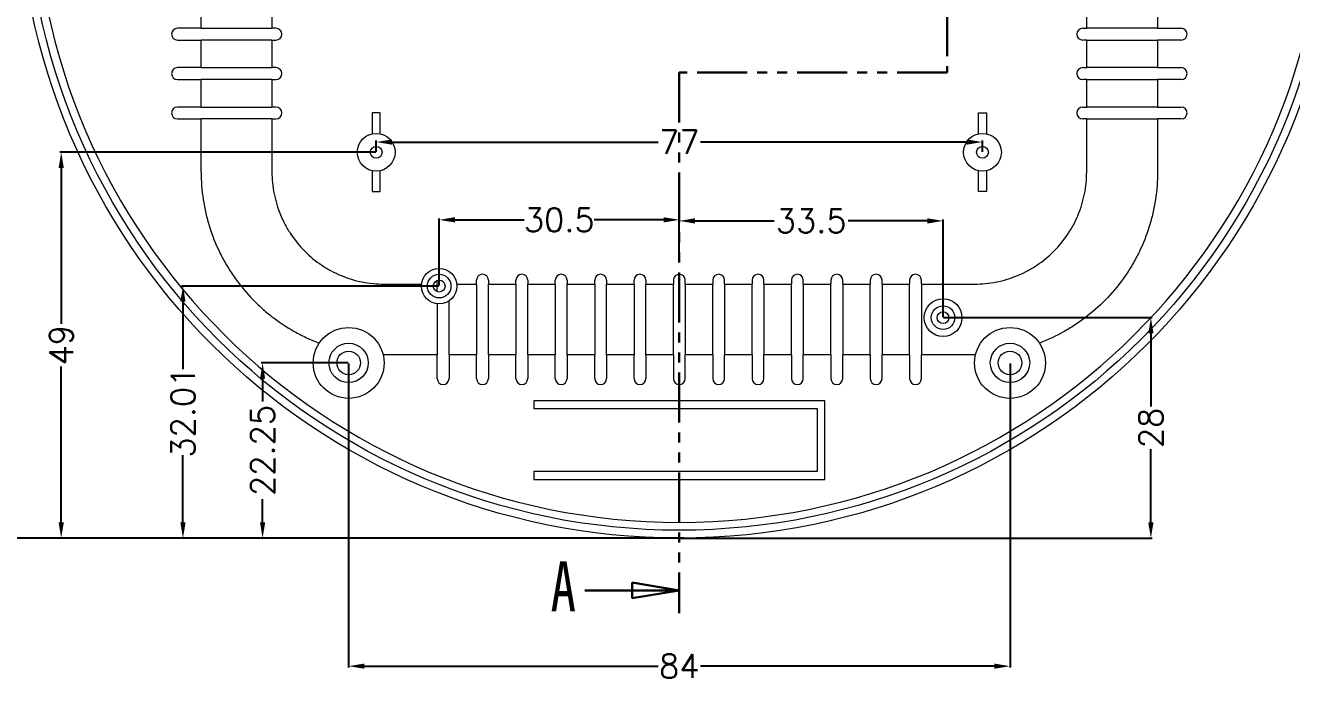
# Model space of a CAD drawing. Header units: inches. Extents: x 2104 to 4359, y 410 to 823.
# Drawn here: x 2922.8 to 3083.6, y 592.7 to 676.1 of the extents above; entities that cross this region are included whole.
import ezdxf

# ---------------------------------------------------------------- set-up
doc = ezdxf.new("R2010")
doc.units = ezdxf.units.IN
doc.linetypes.add('PHANTOM', pattern=[12.7, 6.35, -1.27, 1.27, -1.27, 1.27, -1.27])
doc.styles.add('SLDTEXTSTYLE0', font='TXT', dxfattribs={"width": 0.75})
doc.styles.get("Standard").update_dxf_attribs({"font": 'txt', "bigfont": 'gbcbig.shx'})
doc.dimstyles.new('3', dxfattribs={"dimtxt": 3, "dimasz": 2, "dimexe": 0.18, "dimexo": 0.0625, "dimgap": 0.2, "dimtad": 0, "dimzin": 12, "dimdsep": 46, "dimtxsty": 'Standard', "dimcen": 1, "dimclrd": 3, "dimclre": 3, "dimadec": 0, "dimazin": 0, "dimtfac": 1, "dimtofl": 0, "dimtmove": 0, "dimatfit": 3, "dimfxl": 1, "dimtolj": 1, "dimtzin": 0, "dimarcsym": 0})

# ---------------------------------------------------------------- blocks, each defined once
blk = doc.blocks.new('_CLOSED')
at = {"color": 0, "linetype": 'ByBlock', "lineweight": -2}
for p, q in [((-1, 0.166667), (0, 0)), ((-1, 0.166667), (-1, -0.166667)), ((0, 0), (-1, -0.166667)), ((0, 0), (-1, 0))]:
    blk.add_line(p, q, dxfattribs=at)
blk = doc.blocks.new('*D176')
at = {"color": 3, "lineweight": -2}
for p, q in [((2967.37, 660.02), (2967.37, 661.44)), ((2969.37, 661.26), (3003.17, 661.26)), ((3042.37, 661.26), (3008.57, 661.26)), ((3044.37, 660.02), (3044.37, 661.44))]:
    blk.add_line(p, q, dxfattribs=at)
at = {"color": 3}
for points in [[(2969.37, 661.59), (2969.37, 660.93), (2967.37, 661.26)], [(3042.37, 661.59), (3042.37, 660.93), (3044.37, 661.26)]]:
    blk.add_solid(points, dxfattribs=at)
at = {"layer": 'Defpoints', "color": 0}
for p in [(3044.37, 661.26), (2967.37, 659.96), (3044.37, 659.96)]:
    blk.add_point(p, dxfattribs=at)
at = {"color": 0, "insert": (3005.87, 661.26), "char_height": 3, "attachment_point": 5}
blk.add_mtext('\\A1;77', dxfattribs=at)
blk = doc.blocks.new('*D178')
at = {"color": 3, "lineweight": -2}
for p, q in [((2975.37, 643.03), (2975.37, 651.56)), ((3005.87, 648.46), (3005.87, 651.56)), ((2977.37, 651.38), (2986.17, 651.38)), ((3003.87, 651.38), (2995.07, 651.38))]:
    blk.add_line(p, q, dxfattribs=at)
at = {"color": 3}
for points in [[(2977.37, 651.72), (2977.37, 651.05), (2975.37, 651.38)], [(3003.87, 651.72), (3003.87, 651.05), (3005.87, 651.38)]]:
    blk.add_solid(points, dxfattribs=at)
at = {"layer": 'Defpoints', "color": 0}
for p in [(3005.87, 651.38), (3005.87, 648.4), (2975.37, 642.97)]:
    blk.add_point(p, dxfattribs=at)
at = {"color": 0, "insert": (2990.62, 651.38), "char_height": 3, "attachment_point": 5}
blk.add_mtext('\\A1;30.5', dxfattribs=at)
blk = doc.blocks.new('*D179')
at = {"color": 3, "lineweight": -2}
for p, q in [((3005.87, 646.34), (3005.87, 651.43)), ((3039.37, 639.02), (3039.37, 651.43)), ((3007.87, 651.25), (3017.92, 651.25)), ((3037.37, 651.25), (3027.32, 651.25))]:
    blk.add_line(p, q, dxfattribs=at)
at = {"color": 3}
for points in [[(3007.87, 651.58), (3007.87, 650.91), (3005.87, 651.25)], [(3037.37, 651.58), (3037.37, 650.91), (3039.37, 651.25)]]:
    blk.add_solid(points, dxfattribs=at)
at = {"layer": 'Defpoints', "color": 0}
for p in [(3005.87, 651.25), (3005.87, 646.28), (3039.37, 638.96)]:
    blk.add_point(p, dxfattribs=at)
at = {"color": 0, "insert": (3022.62, 651.25), "char_height": 3, "attachment_point": 5}
blk.add_mtext('\\A1;33.5', dxfattribs=at)
blk = doc.blocks.new('*D181')
at = {"color": 3, "lineweight": -2}
for p, q in [((3039.43, 638.96), (3065.94, 638.96)), ((3065.76, 636.96), (3065.76, 627.66)), ((3065.76, 612.96), (3065.76, 622.26)), ((3005.93, 610.96), (3065.94, 610.96))]:
    blk.add_line(p, q, dxfattribs=at)
at = {"color": 3}
for points in [[(3065.43, 636.96), (3066.1, 636.96), (3065.76, 638.96)], [(3065.43, 612.96), (3066.1, 612.96), (3065.76, 610.96)]]:
    blk.add_solid(points, dxfattribs=at)
at = {"layer": 'Defpoints', "color": 0}
for p in [(3039.37, 638.96), (3065.76, 638.96), (3005.87, 610.96)]:
    blk.add_point(p, dxfattribs=at)
at = {"color": 0, "insert": (3065.76, 624.96), "char_height": 3, "attachment_point": 5, "rotation": 90}
blk.add_mtext('\\A1;28', dxfattribs=at)
blk = doc.blocks.new('*D182')
at = {"color": 3, "lineweight": -2}
for p, q in [((2975.31, 642.97), (2942.65, 642.97)), ((2942.83, 640.97), (2942.83, 632.41)), ((2942.83, 612.96), (2942.83, 621.51)), ((3005.81, 610.96), (2942.65, 610.96))]:
    blk.add_line(p, q, dxfattribs=at)
at = {"color": 3}
for points in [[(2942.49, 640.97), (2943.16, 640.97), (2942.83, 642.97)], [(2942.49, 612.96), (2943.16, 612.96), (2942.83, 610.96)]]:
    blk.add_solid(points, dxfattribs=at)
at = {"layer": 'Defpoints', "color": 0}
for p in [(2942.83, 642.97), (2975.37, 642.97), (3005.87, 610.96)]:
    blk.add_point(p, dxfattribs=at)
at = {"color": 0, "insert": (2942.83, 626.96), "char_height": 3, "attachment_point": 5, "rotation": 90}
blk.add_mtext('\\A1;32.01', dxfattribs=at)
blk = doc.blocks.new('*D183')
at = {"color": 3, "lineweight": -2}
for p, q in [((2967.31, 659.96), (2927.18, 659.96)), ((2927.36, 657.96), (2927.36, 638.16)), ((2927.36, 612.96), (2927.36, 632.76)), ((3005.81, 610.96), (2927.18, 610.96))]:
    blk.add_line(p, q, dxfattribs=at)
at = {"color": 3}
for points in [[(2927.03, 657.96), (2927.7, 657.96), (2927.36, 659.96)], [(2927.03, 612.96), (2927.7, 612.96), (2927.36, 610.96)]]:
    blk.add_solid(points, dxfattribs=at)
at = {"layer": 'Defpoints', "color": 0}
for p in [(2927.36, 659.96), (2967.37, 659.96), (3005.87, 610.96)]:
    blk.add_point(p, dxfattribs=at)
at = {"color": 0, "insert": (2927.36, 635.46), "char_height": 3, "attachment_point": 5, "rotation": 90}
blk.add_mtext('\\A1;49', dxfattribs=at)
blk = doc.blocks.new('*D184')
at = {"color": 3, "lineweight": -2}
for p, q in [((2974.31, 725.96), (2913.19, 725.96)), ((2913.37, 723.96), (2913.37, 671.66)), ((2913.37, 612.96), (2913.37, 665.26)), ((3005.81, 610.96), (2913.19, 610.96))]:
    blk.add_line(p, q, dxfattribs=at)
at = {"color": 3}
for points in [[(2913.04, 723.96), (2913.7, 723.96), (2913.37, 725.96)], [(2913.04, 612.96), (2913.7, 612.96), (2913.37, 610.96)]]:
    blk.add_solid(points, dxfattribs=at)
at = {"layer": 'Defpoints', "color": 0}
for p in [(2913.37, 725.96), (2974.37, 725.96), (3005.87, 610.96)]:
    blk.add_point(p, dxfattribs=at)
at = {"color": 0, "insert": (2913.37, 668.46), "char_height": 3, "attachment_point": 5, "rotation": 90}
blk.add_mtext('\\A1;115', dxfattribs=at)
blk = doc.blocks.new('*D185')
at = {"color": 3, "lineweight": -2}
for p, q in [((2959.31, 732.96), (2904.24, 732.96)), ((2904.42, 730.96), (2904.42, 675.66)), ((2904.42, 612.96), (2904.42, 668.26)), ((3005.81, 610.96), (2904.24, 610.96))]:
    blk.add_line(p, q, dxfattribs=at)
at = {"color": 3}
for points in [[(2904.08, 730.96), (2904.75, 730.96), (2904.42, 732.96)], [(2904.08, 612.96), (2904.75, 612.96), (2904.42, 610.96)]]:
    blk.add_solid(points, dxfattribs=at)
at = {"layer": 'Defpoints', "color": 0}
for p in [(2904.42, 732.96), (2959.37, 732.96), (3005.87, 610.96)]:
    blk.add_point(p, dxfattribs=at)
at = {"color": 0, "insert": (2904.42, 671.96), "char_height": 3, "attachment_point": 5, "rotation": 90}
blk.add_mtext('\\A1;122', dxfattribs=at)
blk = doc.blocks.new('*D186')
at = {"color": 3, "lineweight": -2}
for p, q in [((2963.81, 756.71), (2891.62, 756.71)), ((2891.8, 754.71), (2891.8, 691.04)), ((2891.8, 612.96), (2891.8, 676.64)), ((3005.81, 610.96), (2891.62, 610.96))]:
    blk.add_line(p, q, dxfattribs=at)
at = {"color": 3}
for points in [[(2891.46, 754.71), (2892.13, 754.71), (2891.8, 756.71)], [(2891.46, 612.96), (2892.13, 612.96), (2891.8, 610.96)]]:
    blk.add_solid(points, dxfattribs=at)
at = {"layer": 'Defpoints', "color": 0}
for p in [(2963.87, 756.71), (2891.8, 610.96), (3005.87, 610.96)]:
    blk.add_point(p, dxfattribs=at)
at = {"color": 0, "insert": (2891.8, 683.84), "char_height": 3, "attachment_point": 5, "rotation": 90}
blk.add_mtext('\\A1;145.75', dxfattribs=at)
blk = doc.blocks.new('*D187')
at = {"color": 3, "lineweight": -2}
for p, q in [((2963.81, 633.21), (2952.76, 633.21)), ((2952.94, 631.21), (2952.94, 628.29)), ((2952.94, 612.96), (2952.94, 615.89)), ((3006.43, 610.96), (2952.76, 610.96))]:
    blk.add_line(p, q, dxfattribs=at)
at = {"color": 3}
for points in [[(2952.61, 631.21), (2953.27, 631.21), (2952.94, 633.21)], [(2952.61, 612.96), (2953.27, 612.96), (2952.94, 610.96)]]:
    blk.add_solid(points, dxfattribs=at)
at = {"layer": 'Defpoints', "color": 0}
for p in [(2952.94, 633.21), (2963.87, 633.21), (3006.49, 610.96)]:
    blk.add_point(p, dxfattribs=at)
at = {"color": 0, "insert": (2952.94, 622.09), "char_height": 3, "attachment_point": 5, "rotation": 90}
blk.add_mtext('\\A1;22.25', dxfattribs=at)
blk = doc.blocks.new('*D188')
at = {"color": 3, "lineweight": -2}
for p, q in [((2963.87, 633.15), (2963.87, 594.52)), ((3047.87, 633.15), (3047.87, 594.52)), ((2965.87, 594.7), (3003.17, 594.7)), ((3045.87, 594.7), (3008.57, 594.7))]:
    blk.add_line(p, q, dxfattribs=at)
at = {"color": 3}
for points in [[(2965.87, 595.03), (2965.87, 594.36), (2963.87, 594.7)], [(3045.87, 595.03), (3045.87, 594.36), (3047.87, 594.7)]]:
    blk.add_solid(points, dxfattribs=at)
at = {"layer": 'Defpoints', "color": 0}
for p in [(2963.87, 633.21), (3047.87, 633.21), (3047.87, 594.7)]:
    blk.add_point(p, dxfattribs=at)
at = {"color": 0, "insert": (3005.87, 594.7), "char_height": 3, "attachment_point": 5}
blk.add_mtext('\\A1;84', dxfattribs=at)

msp = doc.modelspace()

# ---------------------------------------------------------------- linework, layer by layer
at = {"color": 1, "linetype": 'PHANTOM', "lineweight": 30}
for p, q in [((3039.87, 716.608), (3039.87, 670.11)), ((3039.87, 670.11), (3005.87, 670.11)), ((3005.87, 670.11), (3005.87, 601.426))]:
    msp.add_line(p, q, dxfattribs=at)
at = {"color": 7, "linetype": 'Continuous', "lineweight": 15}
for p, q in [((2945.13, 675.71), (2945.13, 679.21)), ((2954.13, 679.21), (2954.13, 675.71)), ((3057.609, 675.71), (3057.609, 679.21)), ((3066.609, 679.21), (3066.609, 675.71)), ((2945.13, 675.71), (2942.13, 675.71)), ((2945.13, 675.71), (2954.13, 675.71)), ((2954.63, 675.71), (2954.13, 675.71)), ((3057.109, 675.71), (3057.609, 675.71)), ((3066.609, 675.71), (3057.609, 675.71)), ((3066.609, 675.71), (3069.609, 675.71)), ((2942.13, 674.21), (2945.13, 674.21)), ((2954.13, 674.21), (2945.13, 674.21)), ((2945.13, 670.71), (2945.13, 674.21)), ((2954.13, 674.21), (2954.13, 670.71)), ((2954.13, 674.21), (2954.63, 674.21)), ((3057.609, 674.21), (3057.109, 674.21)), ((3057.609, 670.71), (3057.609, 674.21)), ((3057.609, 674.21), (3066.609, 674.21)), ((3066.609, 674.21), (3066.609, 670.71)), ((3069.609, 674.21), (3066.609, 674.21)), ((2945.13, 670.71), (2942.13, 670.71)), ((2945.13, 670.71), (2954.13, 670.71)), ((2954.63, 670.71), (2954.13, 670.71)), ((3057.109, 670.71), (3057.609, 670.71)), ((3066.609, 670.71), (3057.609, 670.71)), ((3066.609, 670.71), (3069.609, 670.71)), ((2942.13, 669.21), (2945.13, 669.21)), ((2954.13, 669.21), (2945.13, 669.21)), ((2945.13, 665.71), (2945.13, 669.21)), ((2954.13, 669.21), (2954.13, 665.71)), ((2954.13, 669.21), (2954.63, 669.21)), ((3057.609, 669.21), (3057.109, 669.21)), ((3057.609, 665.71), (3057.609, 669.21)), ((3057.609, 669.21), (3066.609, 669.21)), ((3066.609, 669.21), (3066.609, 665.71)), ((3069.609, 669.21), (3066.609, 669.21)), ((2945.13, 665.71), (2942.13, 665.71)), ((2945.13, 665.71), (2954.13, 665.71)), ((2954.63, 665.71), (2954.13, 665.71)), ((2967.87, 664.96), (2966.87, 664.96)), ((2966.87, 664.96), (2966.87, 662.308)), ((2967.87, 662.308), (2967.87, 664.96)), ((3043.87, 664.96), (3044.87, 664.96)), ((3043.87, 662.308), (3043.87, 664.96)), ((3044.87, 664.96), (3044.87, 662.308)), ((3057.109, 665.71), (3057.609, 665.71)), ((3066.609, 665.71), (3057.609, 665.71)), ((3066.609, 665.71), (3069.609, 665.71)), ((2942.13, 664.21), (2945.13, 664.21)), ((2945.13, 657.46), (2945.13, 664.21)), ((2954.13, 664.21), (2945.13, 664.21)), ((2954.13, 664.21), (2954.13, 657.46)), ((2954.13, 664.21), (2954.63, 664.21)), ((3057.609, 664.21), (3057.109, 664.21)), ((3057.609, 657.46), (3057.609, 664.21)), ((3057.609, 664.21), (3066.609, 664.21)), ((3066.609, 664.21), (3066.609, 657.46)), ((3069.609, 664.21), (3066.609, 664.21)), ((2966.87, 657.613), (2966.87, 654.96)), ((2967.87, 654.96), (2967.87, 657.613)), ((3043.87, 654.96), (3043.87, 657.613)), ((3044.87, 657.613), (3044.87, 654.96)), ((2966.87, 654.96), (2967.87, 654.96)), ((3044.87, 654.96), (3043.87, 654.96)), ((2975.12, 642.259), (2975.12, 643.674)), ((2980.12, 643.221), (2980.12, 643.721)), ((2981.62, 643.721), (2981.62, 643.221)), ((2985.12, 643.221), (2985.12, 643.721)), ((2986.62, 643.721), (2986.62, 643.221)), ((2990.12, 643.221), (2990.12, 643.721)), ((2991.62, 643.721), (2991.62, 643.221)), ((2995.12, 643.221), (2995.12, 643.721)), ((2996.62, 643.721), (2996.62, 643.221)), ((3000.12, 643.221), (3000.12, 643.721)), ((3001.62, 643.721), (3001.62, 643.221)), ((3005.12, 643.721), (3005.12, 643.221)), ((3006.62, 643.221), (3006.62, 643.721)), ((3010.12, 643.721), (3010.12, 643.221)), ((3011.62, 643.221), (3011.62, 643.721)), ((3015.12, 643.721), (3015.12, 643.221)), ((3016.62, 643.221), (3016.62, 643.721)), ((3020.12, 643.721), (3020.12, 643.221)), ((3021.62, 643.221), (3021.62, 643.721)), ((3025.12, 643.721), (3025.12, 643.221)), ((3026.62, 643.221), (3026.62, 643.721)), ((3030.12, 643.721), (3030.12, 643.221)), ((3031.62, 643.221), (3031.62, 643.721)), ((3035.12, 643.721), (3035.12, 643.221)), ((3036.62, 643.221), (3036.62, 643.721)), ((2968.37, 643.221), (2973.134, 643.221)), ((2977.605, 643.221), (2980.12, 643.221)), ((2980.12, 643.221), (2980.12, 634.221)), ((2981.62, 643.221), (2985.12, 643.221)), ((2981.62, 634.221), (2981.62, 643.221)), ((2985.12, 643.221), (2985.12, 634.221)), ((2986.62, 643.221), (2990.12, 643.221)), ((2986.62, 634.221), (2986.62, 643.221)), ((2990.12, 643.221), (2990.12, 634.221)), ((2991.62, 643.221), (2995.12, 643.221)), ((2991.62, 634.221), (2991.62, 643.221)), ((2995.12, 643.221), (2995.12, 634.221)), ((2996.62, 643.221), (3000.12, 643.221)), ((2996.62, 634.221), (2996.62, 643.221)), ((3000.12, 643.221), (3000.12, 634.221)), ((3001.62, 643.221), (3005.12, 643.221)), ((3001.62, 634.221), (3001.62, 643.221)), ((3005.12, 634.221), (3005.12, 643.221)), ((3006.62, 643.221), (3006.62, 634.221)), ((3006.62, 643.221), (3010.12, 643.221)), ((3010.12, 634.221), (3010.12, 643.221)), ((3011.62, 643.221), (3011.62, 634.221)), ((3011.62, 643.221), (3015.12, 643.221)), ((3015.12, 634.221), (3015.12, 643.221)), ((3016.62, 643.221), (3016.62, 634.221)), ((3016.62, 643.221), (3020.12, 643.221)), ((3020.12, 634.221), (3020.12, 643.221)), ((3021.62, 643.221), (3021.62, 634.221)), ((3021.62, 643.221), (3025.12, 643.221)), ((3025.12, 634.221), (3025.12, 643.221)), ((3026.62, 643.221), (3026.62, 634.221)), ((3026.62, 643.221), (3030.12, 643.221)), ((3030.12, 634.221), (3030.12, 643.221)), ((3031.62, 643.221), (3031.62, 634.221)), ((3031.62, 643.221), (3035.12, 643.221)), ((3035.12, 634.221), (3035.12, 643.221)), ((3036.62, 643.221), (3036.62, 634.221)), ((3036.62, 643.221), (3043.37, 643.221)), ((2975.12, 640.73), (2975.12, 634.221)), ((2976.62, 634.221), (2976.62, 641.096)), ((2975.12, 634.221), (2968.37, 634.221)), ((2975.12, 631.221), (2975.12, 634.221)), ((2980.12, 634.221), (2976.62, 634.221)), ((2976.62, 634.221), (2976.62, 631.221)), ((2980.12, 631.221), (2980.12, 634.221)), ((2985.12, 634.221), (2981.62, 634.221)), ((2981.62, 634.221), (2981.62, 631.221)), ((2985.12, 631.221), (2985.12, 634.221)), ((2990.12, 634.221), (2986.62, 634.221)), ((2986.62, 634.221), (2986.62, 631.221)), ((2990.12, 631.221), (2990.12, 634.221)), ((2995.12, 634.221), (2991.62, 634.221)), ((2991.62, 634.221), (2991.62, 631.221)), ((2995.12, 631.221), (2995.12, 634.221)), ((3000.12, 634.221), (2996.62, 634.221)), ((2996.62, 634.221), (2996.62, 631.221)), ((3000.12, 631.221), (3000.12, 634.221)), ((3005.12, 634.221), (3001.62, 634.221)), ((3001.62, 634.221), (3001.62, 631.221)), ((3005.12, 634.221), (3005.12, 631.221)), ((3010.12, 634.221), (3006.62, 634.221)), ((3006.62, 631.221), (3006.62, 634.221)), ((3010.12, 634.221), (3010.12, 631.221)), ((3015.12, 634.221), (3011.62, 634.221)), ((3011.62, 631.221), (3011.62, 634.221)), ((3015.12, 634.221), (3015.12, 631.221)), ((3020.12, 634.221), (3016.62, 634.221)), ((3016.62, 631.221), (3016.62, 634.221)), ((3020.12, 634.221), (3020.12, 631.221)), ((3025.12, 634.221), (3021.62, 634.221)), ((3021.62, 631.221), (3021.62, 634.221)), ((3025.12, 634.221), (3025.12, 631.221)), ((3030.12, 634.221), (3026.62, 634.221)), ((3026.62, 631.221), (3026.62, 634.221)), ((3030.12, 634.221), (3030.12, 631.221)), ((3035.12, 634.221), (3031.62, 634.221)), ((3031.62, 631.221), (3031.62, 634.221)), ((3035.12, 634.221), (3035.12, 631.221)), ((3043.37, 634.221), (3036.62, 634.221)), ((3036.62, 631.221), (3036.62, 634.221)), ((2987.37, 628.408), (2987.37, 627.408)), ((3024.37, 628.408), (2987.37, 628.408)), ((2987.37, 627.408), (3023.37, 627.408)), ((3023.37, 627.408), (3023.37, 619.408)), ((3024.37, 618.408), (3024.37, 628.408)), ((3023.37, 619.408), (2987.37, 619.408)), ((2987.37, 619.408), (2987.37, 618.408)), ((2987.37, 618.408), (3024.37, 618.408))]:
    msp.add_line(p, q, dxfattribs=at)
at = {"color": 7, "linetype": 'Continuous', "lineweight": 30}
msp.add_line((2993.87, 604.322), (3005.87, 604.322), dxfattribs=at)
at = {"color": 7, "linetype": 'Continuous', "lineweight": 15}
for centre, radius in [((3005.87, 694.96), 84), ((3005.87, 694.96), 83), ((2967.37, 659.96), 2.4), ((3044.37, 659.96), 2.4), ((2967.37, 659.96), 0.75), ((3044.37, 659.96), 0.75), ((2975.37, 642.966), 2.25), ((2975.37, 642.966), 1.5), ((2975.37, 642.966), 0.75), ((3039.37, 638.96), 2.4), ((3039.37, 638.96), 1.5), ((3039.37, 638.96), 0.75), ((2963.87, 633.21), 4.5), ((3047.87, 633.21), 4.5), ((2963.87, 633.21), 2.5), ((3047.87, 633.21), 2.5), ((2963.87, 633.21), 1.5), ((3047.87, 633.21), 1.5)]:
    msp.add_circle(centre, radius, dxfattribs=at)
for centre, radius, start, end in [((3005.87, 694.96), 82, 180.34937, 359.65063), ((2942.13, 674.96), 0.75, 90, 270), ((2954.63, 674.96), 0.75, 270, 90), ((3057.109, 674.96), 0.75, 90, 270), ((3069.609, 674.96), 0.75, 270, 90), ((2942.13, 669.96), 0.75, 90, 270), ((2954.63, 669.96), 0.75, 270, 90), ((3057.109, 669.96), 0.75, 90, 270), ((3069.609, 669.96), 0.75, 270, 90), ((2942.13, 664.96), 0.75, 90, 270), ((2954.63, 664.96), 0.75, 270, 90), ((3057.109, 664.96), 0.75, 90, 270), ((3069.609, 664.96), 0.75, 270, 90), ((2980.87, 643.721), 0.75, 0, 180), ((2985.87, 643.721), 0.75, 0, 180), ((2990.87, 643.721), 0.75, 0, 180), ((2995.87, 643.721), 0.75, 0, 180), ((3000.87, 643.721), 0.75, 0, 180), ((3005.87, 643.721), 0.75, 0, 180), ((3010.87, 643.721), 0.75, 0, 180), ((3015.87, 643.721), 0.75, 0, 180), ((3020.87, 643.721), 0.75, 0, 180), ((3025.87, 643.721), 0.75, 0, 180), ((3030.87, 643.721), 0.75, 0, 180), ((3035.87, 643.721), 0.75, 0, 180), ((2975.87, 631.221), 0.75, 180, 0), ((2980.87, 631.221), 0.75, 180, 0), ((2985.87, 631.221), 0.75, 180, 0), ((2990.87, 631.221), 0.75, 180, 0), ((2995.87, 631.221), 0.75, 180, 0), ((3000.87, 631.221), 0.75, 180, 0), ((3005.87, 631.221), 0.75, 180, 0), ((3010.87, 631.221), 0.75, 180, 0), ((3015.87, 631.221), 0.75, 180, 0), ((3020.87, 631.221), 0.75, 180, 0), ((3025.87, 631.221), 0.75, 180, 0), ((3030.87, 631.221), 0.75, 180, 0), ((3035.87, 631.221), 0.75, 180, 0)]:
    msp.add_arc(centre, radius, start, end, dxfattribs=at)
for points, knots in [([(2945.13, 657.46), (2945.13, 656.291), (2945.217, 655.123), (2945.483, 653.375), (2945.595, 652.795), (2945.858, 651.655), (2946.011, 651.093), (2946.529, 649.429), (2946.957, 648.352), (2947.72, 646.781), (2947.995, 646.266), (2948.586, 645.25), (2948.904, 644.75), (2949.906, 643.3), (2950.641, 642.39), (2951.844, 641.11), (2952.262, 640.698), (2953.133, 639.903), (2953.584, 639.522), (2954.968, 638.438), (2955.937, 637.79), (2957.461, 636.931), (2957.981, 636.663), (2959.043, 636.166), (2959.588, 635.935), (2960.138, 635.726)], [0, 0, 0, 0, 0.125, 0.125, 0.1875, 0.1875, 0.25, 0.25, 0.375, 0.375, 0.4375, 0.4375, 0.5, 0.5, 0.625, 0.625, 0.6875, 0.6875, 0.75, 0.75, 0.875, 0.875, 0.9375, 0.9375, 1, 1, 1, 1]), ([(2954.13, 657.46), (2954.13, 656.532), (2954.22, 655.606), (2954.589, 653.764), (2954.858, 652.876), (2955.389, 651.591), (2955.588, 651.17), (2956.027, 650.346), (2956.269, 649.942), (2957.047, 648.776), (2957.638, 648.054), (2958.967, 646.725), (2959.687, 646.137), (2960.843, 645.365), (2961.241, 645.126), (2962.065, 644.686), (2962.491, 644.484), (2963.784, 643.949), (2964.671, 643.681), (2966.038, 643.406), (2966.501, 643.336), (2967.435, 643.243), (2967.902, 643.221), (2968.37, 643.221)], [0, 0, 0, 0, 0.125, 0.125, 0.25, 0.25, 0.3125, 0.3125, 0.375, 0.375, 0.5, 0.5, 0.625, 0.625, 0.6875, 0.6875, 0.75, 0.75, 0.875, 0.875, 0.9375, 0.9375, 1, 1, 1, 1]), ([(3043.37, 643.221), (3044.298, 643.221), (3045.224, 643.311), (3047.066, 643.68), (3047.955, 643.949), (3049.239, 644.48), (3049.66, 644.678), (3050.484, 645.118), (3050.888, 645.36), (3052.055, 646.138), (3052.776, 646.729), (3054.105, 648.058), (3054.693, 648.777), (3055.465, 649.933), (3055.704, 650.332), (3056.144, 651.155), (3056.346, 651.582), (3056.881, 652.874), (3057.149, 653.761), (3057.424, 655.129), (3057.494, 655.592), (3057.587, 656.526), (3057.609, 656.993), (3057.609, 657.46)], [0, 0, 0, 0, 0.125, 0.125, 0.25, 0.25, 0.3125, 0.3125, 0.375, 0.375, 0.5, 0.5, 0.625, 0.625, 0.6875, 0.6875, 0.75, 0.75, 0.875, 0.875, 0.9375, 0.9375, 1, 1, 1, 1]), ([(3066.609, 657.46), (3066.609, 656.293), (3066.522, 655.127), (3066.257, 653.384), (3066.146, 652.803), (3065.883, 651.662), (3065.73, 651.098), (3065.211, 649.431), (3064.782, 648.349), (3064.014, 646.771), (3063.737, 646.252), (3063.143, 645.234), (3062.827, 644.737), (3061.823, 643.286), (3061.078, 642.366), (3059.473, 640.663), (3058.61, 639.877), (3057.225, 638.794), (3056.747, 638.447), (3055.768, 637.795), (3055.269, 637.489), (3053.745, 636.632), (3052.691, 636.139), (3051.601, 635.726)], [0, 0, 0, 0, 0.125, 0.125, 0.1875, 0.1875, 0.25, 0.25, 0.375, 0.375, 0.4375, 0.4375, 0.5, 0.5, 0.625, 0.625, 0.75, 0.75, 0.8125, 0.8125, 0.875, 0.875, 1, 1, 1, 1])]:
    msp.add_open_spline(points, degree=3, knots=knots, dxfattribs=at)
for points in [[(2968.37, 634.221), (2968.331, 634.221), (2968.293, 634.221), (2968.255, 634.221)], [(3043.485, 634.221), (3043.446, 634.221), (3043.408, 634.221), (3043.37, 634.221)]]:
    msp.add_open_spline(points, degree=3, dxfattribs=at)

# ---------------------------------------------------------------- block references
at = {"color": 7, "linetype": 'Continuous', "lineweight": 30, "xscale": 6, "yscale": 6}
msp.add_blockref('_CLOSED', (3005.87, 604.322), dxfattribs=at)

# ---------------------------------------------------------------- texts
at = {"color": 7, "linetype": 'Continuous', "insert": (2989.515, 608.008), "char_height": 6.35, "attachment_point": 1, "style": 'SLDTEXTSTYLE0'}
msp.add_mtext('A', dxfattribs=at)

# ---------------------------------------------------------------- dimensions: what is measured, and where the dimension line sits
for base, p1, p2, picture, middle in [((2891.796, 610.96), (2963.87, 756.71), (3005.87, 610.96), '*D186', (2891.796, 683.835)), ((2904.416, 732.96), (3005.87, 610.96), (2959.37, 732.96), '*D185', (2904.416, 671.96)), ((2913.37, 725.96), (3005.87, 610.96), (2974.37, 725.96), '*D184', (2913.37, 668.46)), ((2927.365, 659.96), (3005.87, 610.96), (2967.37, 659.96), '*D183', (2927.365, 635.46)), ((2942.828, 642.966), (3005.87, 610.96), (2975.37, 642.966), '*D182', (2942.828, 626.963)), ((3065.762, 638.96), (3005.87, 610.96), (3039.37, 638.96), '*D181', (3065.762, 624.96)), ((2952.94, 633.21), (3006.495, 610.96), (2963.87, 633.21), '*D187', (2952.94, 622.085))]:
    dim = msp.add_linear_dim(base=base, p1=p1, p2=p2, angle=90, dimstyle='3')
    dim.commit()
    dim.dimension.update_dxf_attribs({"geometry": picture, "text_midpoint": middle})
for base, p1, p2, picture, middle in [((3044.37, 661.26), (2967.37, 659.96), (3044.37, 659.96), '*D176', (3005.87, 661.26)), ((3005.87, 651.384), (2975.37, 642.966), (3005.87, 648.4), '*D178', (2990.62, 651.384)), ((3005.87, 651.246), (3039.37, 638.96), (3005.87, 646.276), '*D179', (3022.62, 651.246)), ((3047.87, 594.696), (2963.87, 633.21), (3047.87, 633.21), '*D188', (3005.87, 594.696))]:
    dim = msp.add_linear_dim(base=base, p1=p1, p2=p2, dimstyle='3')
    dim.commit()
    dim.dimension.update_dxf_attribs({"geometry": picture, "text_midpoint": middle})

doc.saveas('drawing.dxf')
